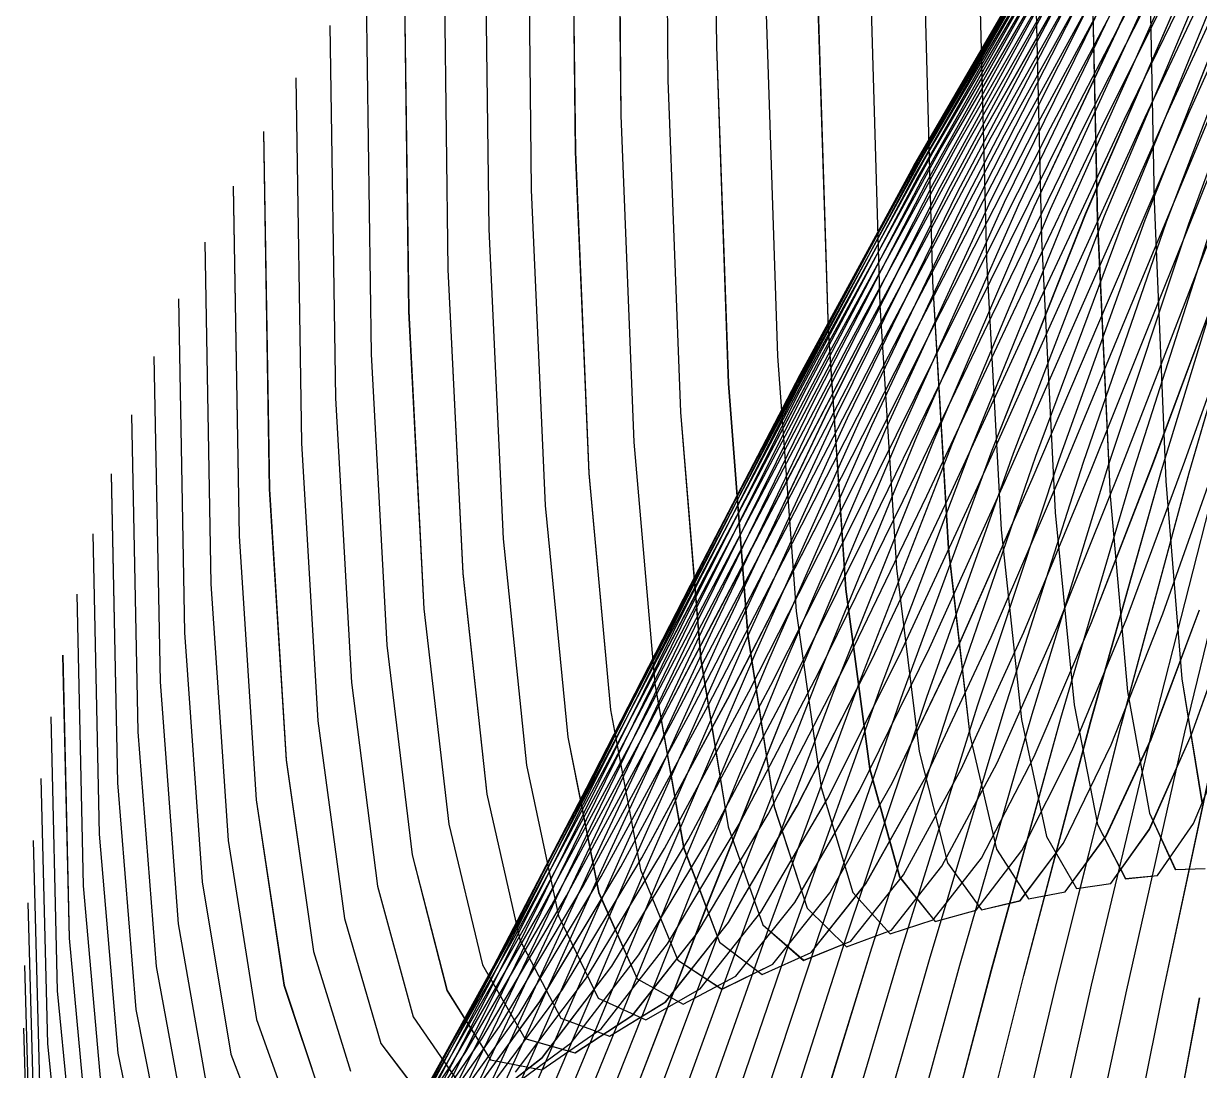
# Model space of a CAD drawing. Header units: metres. Extents: x -300 to 300, y -300 to 300.
# Drawn here: x -300 to -103.2, y -7.1 to 168.1 of the extents above; entities that cross this region are included whole.
import ezdxf

# ---------------------------------------------------------------- set-up
doc = ezdxf.new("R2010")
doc.units = ezdxf.units.M

msp = doc.modelspace()

# ---------------------------------------------------------------- linework, layer by layer
for p, q in [((-184.71, 236.4), (-184.03, 164.24)), ((-184.7, 236.4), (-184.02, 164.25)), ((-192.85, 229.81), (-192.13, 158.59)), ((-192.84, 229.81), (-192.13, 158.6)), ((-200.75, 222.94), (-200.01, 152.7)), ((-200.74, 222.94), (-200, 152.71)), ((-208.41, 215.79), (-207.64, 146.58)), ((-208.4, 215.8), (-207.63, 146.58)), ((-215.81, 208.39), (-215.01, 140.23)), ((-215.8, 208.4), (-215.01, 140.24)), ((-222.95, 200.73), (-222.13, 133.66)), ((-222.94, 200.74), (-222.12, 133.67)), ((-111.98, 200.04), (-110.76, 138.27)), ((-111.97, 200.05), (-110.75, 138.27)), ((-121.58, 196.53), (-120.26, 135.29)), ((-121.57, 196.54), (-120.25, 135.29)), ((-229.82, 192.83), (-228.97, 126.89)), ((-229.81, 192.84), (-228.97, 126.89)), ((-131.04, 192.74), (-129.62, 132.06)), ((-131.03, 192.74), (-129.61, 132.07)), ((-140.33, 188.66), (-138.81, 128.6)), ((-140.32, 188.67), (-138.8, 128.6)), ((-236.41, 184.69), (-235.54, 119.91)), ((-236.4, 184.7), (-235.53, 119.92)), ((-149.46, 184.31), (-147.84, 124.9)), ((-149.45, 184.31), (-147.83, 124.9)), ((-122.22, 151.37), (-105.94, 183.26)), ((-122.22, 151.37), (-105.94, 183.26)), ((-119.05, 151.73), (-103.19, 183.49)), ((-119.04, 151.73), (-103.19, 183.49)), ((-115.73, 152.08), (-100.31, 183.71)), ((-115.73, 152.08), (-100.32, 183.71)), ((-112.27, 152.42), (-97.32, 183.92)), ((-112.27, 152.42), (-97.32, 183.92)), ((-108.67, 152.75), (-94.2, 184.13)), ((-108.67, 152.75), (-94.2, 184.13)), ((-104.95, 153.06), (-90.97, 184.33)), ((-104.94, 153.07), (-90.97, 184.33)), ((-141.96, 148.21), (-123.05, 181.27)), ((-141.96, 148.21), (-123.05, 181.27)), ((-140.07, 148.63), (-121.41, 181.53)), ((-140.07, 148.63), (-121.42, 181.53)), ((-138.01, 149.04), (-119.63, 181.79)), ((-138.01, 149.04), (-119.63, 181.79)), ((-135.78, 149.45), (-117.7, 182.05)), ((-135.78, 149.45), (-117.7, 182.05)), ((-133.39, 149.85), (-115.62, 182.3)), ((-133.39, 149.85), (-115.62, 182.3)), ((-130.83, 150.24), (-113.41, 182.55)), ((-130.83, 150.24), (-113.41, 182.55)), ((-128.12, 150.63), (-111.05, 182.79)), ((-128.11, 150.63), (-111.05, 182.79)), ((-125.25, 151), (-108.57, 183.03)), ((-125.24, 151.01), (-108.56, 183.03)), ((-158.4, 179.69), (-156.68, 120.96)), ((-158.39, 179.69), (-156.67, 120.97)), ((-150.24, 145.16), (-130.23, 179.35)), ((-150.24, 145.16), (-130.23, 179.35)), ((-149.6, 145.6), (-129.68, 179.63)), ((-149.6, 145.6), (-129.68, 179.63)), ((-148.77, 146.05), (-128.96, 179.91)), ((-148.77, 146.05), (-128.96, 179.91)), ((-147.77, 146.49), (-128.09, 180.18)), ((-147.77, 146.49), (-128.09, 180.18)), ((-146.58, 146.92), (-127.06, 180.46)), ((-146.58, 146.92), (-127.06, 180.46)), ((-145.22, 147.36), (-125.88, 180.73)), ((-145.22, 147.36), (-125.88, 180.73)), ((-143.68, 147.79), (-124.54, 181)), ((-143.68, 147.79), (-124.54, 181)), ((-151.07, 143.81), (-130.95, 178.5)), ((-151.07, 143.81), (-130.95, 178.5)), ((-150.98, 144.26), (-130.87, 178.78)), ((-150.98, 144.26), (-130.87, 178.78)), ((-150.98, 143.36), (-130.87, 178.22)), ((-150.98, 143.36), (-130.87, 178.22)), ((-150.7, 144.71), (-130.63, 179.07)), ((-150.7, 144.71), (-130.63, 179.06)), ((-150.7, 142.92), (-130.63, 177.94)), ((-150.7, 142.91), (-130.63, 177.93)), ((-150.24, 142.47), (-130.23, 177.65)), ((-150.24, 142.47), (-130.23, 177.65)), ((-149.6, 142.02), (-129.68, 177.37)), ((-149.6, 142.02), (-129.67, 177.37)), ((-242.71, 176.33), (-241.81, 112.75)), ((-242.71, 176.33), (-241.82, 112.74)), ((-148.77, 141.58), (-128.96, 177.09)), ((-148.77, 141.58), (-128.96, 177.09)), ((-147.77, 141.14), (-128.09, 176.82)), ((-147.77, 141.14), (-128.09, 176.82)), ((-146.58, 140.7), (-127.06, 176.54)), ((-146.58, 140.7), (-127.06, 176.54)), ((-145.22, 140.27), (-125.88, 176.27)), ((-145.22, 140.27), (-125.88, 176.27)), ((-143.68, 139.84), (-124.54, 176)), ((-143.67, 139.84), (-124.54, 176)), ((-141.96, 139.41), (-123.05, 175.73)), ((-141.96, 139.41), (-123.05, 175.73)), ((-140.07, 138.99), (-121.41, 175.47)), ((-140.07, 138.99), (-121.41, 175.47)), ((-138.01, 138.58), (-119.63, 175.21)), ((-138.01, 138.58), (-119.63, 175.21)), ((-167.15, 174.8), (-165.34, 116.81)), ((-167.14, 174.8), (-165.33, 116.81)), ((-135.78, 138.17), (-117.7, 174.95)), ((-135.78, 138.17), (-117.7, 174.95)), ((-133.39, 137.77), (-115.62, 174.7)), ((-133.38, 137.77), (-115.62, 174.7)), ((-130.83, 137.38), (-113.41, 174.45)), ((-130.83, 137.38), (-113.4, 174.45)), ((-128.11, 137), (-111.05, 174.21)), ((-128.11, 137), (-111.05, 174.21)), ((-125.24, 136.62), (-108.56, 173.97)), ((-125.24, 136.62), (-108.56, 173.97)), ((-122.22, 136.25), (-105.94, 173.74)), ((-122.21, 136.25), (-105.94, 173.74)), ((-119.04, 135.89), (-103.19, 173.51)), ((-119.04, 135.89), (-103.19, 173.51)), ((-115.73, 135.54), (-100.31, 173.29)), ((-115.72, 135.54), (-100.31, 173.29)), ((-112.27, 135.21), (-97.32, 173.08)), ((-112.26, 135.21), (-97.31, 173.08)), ((-108.67, 134.88), (-94.2, 172.87)), ((-108.67, 134.88), (-94.19, 172.87)), ((-104.94, 134.56), (-90.97, 172.67)), ((-104.94, 134.56), (-90.96, 172.67)), ((-175.7, 169.65), (-173.79, 112.43)), ((-175.69, 169.65), (-173.78, 112.43)), ((-248.72, 167.75), (-247.8, 105.39)), ((-248.71, 167.76), (-247.79, 105.39)), ((-184.03, 164.24), (-182.03, 107.83)), ((-184.02, 164.25), (-182.02, 107.84)), ((-254.42, 158.97), (-253.48, 97.86)), ((-254.42, 158.97), (-253.48, 97.86)), ((-192.13, 158.6), (-190.04, 103.03)), ((-192.13, 158.59), (-190.05, 103.03)), ((-109.54, 122.71), (-97.11, 153.67)), ((-109.53, 122.71), (-97.11, 153.67)), ((-104.91, 123.13), (-93.01, 153.95)), ((-104.91, 123.13), (-93.01, 153.95)), ((-200.01, 152.7), (-197.84, 98.02)), ((-200, 152.71), (-197.83, 98.02)), ((-134.28, 119.82), (-119.04, 151.73)), ((-134.28, 119.82), (-119.05, 151.73)), ((-130.54, 120.34), (-115.73, 152.08)), ((-130.53, 120.34), (-115.73, 152.08)), ((-126.64, 120.85), (-112.27, 152.42)), ((-126.63, 120.85), (-112.27, 152.42)), ((-122.58, 121.34), (-108.67, 152.75)), ((-122.58, 121.34), (-108.67, 152.75)), ((-118.37, 121.81), (-104.94, 153.07)), ((-118.37, 121.81), (-104.95, 153.06)), ((-114.03, 122.27), (-101.09, 153.37)), ((-114.02, 122.27), (-101.09, 153.37)), ((-259.81, 150), (-258.85, 90.17)), ((-259.81, 149.99), (-258.86, 90.16)), ((-150.46, 117.01), (-133.39, 149.85)), ((-150.45, 117.01), (-133.39, 149.85)), ((-147.57, 117.6), (-130.83, 150.24)), ((-147.57, 117.6), (-130.83, 150.24)), ((-144.51, 118.17), (-128.11, 150.63)), ((-144.51, 118.17), (-128.12, 150.63)), ((-141.27, 118.74), (-125.24, 151.01)), ((-141.27, 118.74), (-125.25, 151)), ((-137.86, 119.29), (-122.22, 151.37)), ((-137.86, 119.28), (-122.22, 151.37)), ((-162.06, 113.93), (-143.68, 147.79)), ((-162.06, 113.93), (-143.68, 147.79)), ((-160.13, 114.57), (-141.96, 148.21)), ((-160.12, 114.57), (-141.96, 148.21)), ((-157.99, 115.19), (-140.07, 148.63)), ((-157.99, 115.19), (-140.07, 148.63)), ((-155.67, 115.81), (-138.01, 149.04)), ((-155.67, 115.81), (-138.01, 149.04)), ((-153.16, 116.42), (-135.78, 149.45)), ((-153.15, 116.42), (-135.78, 149.45)), ((-207.64, 146.58), (-205.38, 92.81)), ((-207.63, 146.58), (-205.38, 92.82)), ((-167.81, 111.33), (-148.77, 146.05)), ((-167.81, 111.33), (-148.77, 146.05)), ((-166.68, 111.99), (-147.77, 146.49)), ((-166.68, 111.99), (-147.77, 146.49)), ((-165.34, 112.64), (-146.58, 146.92)), ((-165.34, 112.64), (-146.58, 146.92)), ((-163.8, 113.29), (-145.22, 147.36)), ((-163.8, 113.29), (-145.22, 147.36)), ((-170.4, 108), (-151.07, 143.81)), ((-170.4, 108), (-151.07, 143.81)), ((-170.3, 108.67), (-150.98, 144.26)), ((-170.3, 108.67), (-150.98, 144.26)), ((-169.99, 109.34), (-150.7, 144.71)), ((-169.99, 109.34), (-150.7, 144.71)), ((-169.47, 110.01), (-150.24, 145.16)), ((-169.47, 110.01), (-150.24, 145.16)), ((-168.74, 110.67), (-149.6, 145.6)), ((-168.74, 110.67), (-149.6, 145.6)), ((-170.3, 107.33), (-150.98, 143.36)), ((-170.3, 107.33), (-150.98, 143.36)), ((-169.99, 106.66), (-150.7, 142.92)), ((-169.98, 106.66), (-150.7, 142.91)), ((-169.47, 105.99), (-150.24, 142.47)), ((-169.47, 105.99), (-150.24, 142.47)), ((-168.74, 105.33), (-149.6, 142.02)), ((-168.74, 105.33), (-149.6, 142.02)), ((-264.89, 140.83), (-263.91, 82.31)), ((-264.88, 140.84), (-263.91, 82.32)), ((-215.01, 140.24), (-212.67, 87.42)), ((-215.01, 140.23), (-212.68, 87.42)), ((-167.81, 104.67), (-148.77, 141.58)), ((-167.81, 104.67), (-148.77, 141.58)), ((-166.68, 104.01), (-147.77, 141.14)), ((-166.68, 104.01), (-147.77, 141.14)), ((-165.34, 103.36), (-146.58, 140.7)), ((-165.34, 103.35), (-146.58, 140.7)), ((-163.8, 102.71), (-145.22, 140.27)), ((-163.8, 102.71), (-145.22, 140.27)), ((-162.06, 102.07), (-143.68, 139.84)), ((-162.06, 102.07), (-143.67, 139.84)), ((-160.12, 101.43), (-141.96, 139.41)), ((-160.12, 101.43), (-141.96, 139.41)), ((-157.99, 100.81), (-140.07, 138.99)), ((-157.99, 100.81), (-140.07, 138.99)), ((-155.67, 100.19), (-138.01, 138.58)), ((-155.67, 100.19), (-138.01, 138.58)), ((-153.15, 99.58), (-135.78, 138.17)), ((-153.15, 99.58), (-135.78, 138.17)), ((-110.76, 138.27), (-108.79, 91.51)), ((-110.75, 138.27), (-108.78, 91.51)), ((-150.45, 98.99), (-133.39, 137.77)), ((-150.45, 98.99), (-133.38, 137.77)), ((-147.57, 98.4), (-130.83, 137.38)), ((-147.57, 98.4), (-130.83, 137.38)), ((-144.51, 97.83), (-128.11, 137)), ((-144.5, 97.83), (-128.11, 137)), ((-141.27, 97.26), (-125.24, 136.62)), ((-141.26, 97.26), (-125.24, 136.62)), ((-137.86, 96.71), (-122.22, 136.25)), ((-137.85, 96.71), (-122.21, 136.25)), ((-134.28, 96.18), (-119.04, 135.89)), ((-134.27, 96.18), (-119.04, 135.89)), ((-130.53, 95.66), (-115.73, 135.54)), ((-130.53, 95.66), (-115.72, 135.54)), ((-126.63, 95.15), (-112.27, 135.21)), ((-126.63, 95.15), (-112.26, 135.21)), ((-122.58, 94.66), (-108.67, 134.88)), ((-122.57, 94.66), (-108.67, 134.88)), ((-120.26, 135.29), (-118.12, 88.99)), ((-120.25, 135.29), (-118.11, 89)), ((-118.37, 94.19), (-104.94, 134.56)), ((-118.37, 94.19), (-104.94, 134.56)), ((-114.02, 93.73), (-101.09, 134.25)), ((-114.02, 93.73), (-101.08, 134.25)), ((-109.53, 93.29), (-97.11, 133.96)), ((-109.53, 93.29), (-97.1, 133.96)), ((-222.13, 133.66), (-219.72, 81.83)), ((-222.12, 133.67), (-219.71, 81.84)), ((-129.62, 132.06), (-127.31, 86.28)), ((-129.61, 132.07), (-127.3, 86.28)), ((-104.91, 92.87), (-93.01, 133.68)), ((-104.9, 92.87), (-93, 133.68)), ((-269.64, 131.51), (-268.64, 74.32)), ((-269.64, 131.5), (-268.65, 74.31)), ((-138.81, 128.6), (-136.34, 83.36)), ((-138.8, 128.6), (-136.33, 83.36)), ((-228.97, 126.89), (-226.48, 76.08)), ((-228.97, 126.89), (-226.49, 76.07)), ((-147.84, 124.9), (-145.2, 80.24)), ((-147.83, 124.9), (-145.19, 80.24)), ((-126.36, 92.5), (-114.03, 122.27)), ((-126.35, 92.5), (-114.02, 122.27)), ((-121.38, 93.13), (-109.53, 122.71)), ((-121.38, 93.13), (-109.54, 122.71)), ((-116.26, 93.73), (-104.91, 123.13)), ((-116.26, 93.73), (-104.91, 123.13)), ((-111, 94.3), (-100.16, 123.53)), ((-110.99, 94.3), (-100.16, 123.53)), ((-105.6, 94.85), (-95.29, 123.92)), ((-105.59, 94.85), (-95.29, 123.92)), ((-274.07, 122.01), (-273.06, 66.17)), ((-274.06, 122.02), (-273.05, 66.18)), ((-156.68, 120.96), (-153.89, 76.93)), ((-156.67, 120.97), (-153.88, 76.93)), ((-144.66, 89.76), (-130.54, 120.34)), ((-144.65, 89.76), (-130.53, 120.34)), ((-140.33, 90.48), (-126.63, 120.85)), ((-140.33, 90.48), (-126.64, 120.85)), ((-135.84, 91.18), (-122.58, 121.34)), ((-135.83, 91.18), (-122.58, 121.34)), ((-131.18, 91.85), (-118.37, 121.81)), ((-131.17, 91.85), (-118.37, 121.81)), ((-235.54, 119.91), (-232.98, 70.14)), ((-235.53, 119.92), (-232.98, 70.14)), ((-160.14, 86.67), (-144.51, 118.17)), ((-160.14, 86.67), (-144.51, 118.17)), ((-156.55, 87.47), (-141.27, 118.74)), ((-156.55, 87.47), (-141.27, 118.74)), ((-152.77, 88.26), (-137.86, 119.29)), ((-152.77, 88.26), (-137.86, 119.28)), ((-148.81, 89.02), (-134.28, 119.82)), ((-148.8, 89.02), (-134.28, 119.82)), ((-169.72, 84.17), (-153.15, 116.42)), ((-169.72, 84.17), (-153.16, 116.42)), ((-166.73, 85.02), (-150.45, 117.01)), ((-166.73, 85.02), (-150.46, 117.01)), ((-165.34, 116.81), (-162.39, 73.42)), ((-165.33, 116.81), (-162.38, 73.43)), ((-163.54, 85.86), (-147.57, 117.6)), ((-163.53, 85.86), (-147.57, 117.6)), ((-177.45, 81.54), (-160.13, 114.57)), ((-177.44, 81.54), (-160.12, 114.57)), ((-175.08, 82.43), (-157.99, 115.19)), ((-175.08, 82.43), (-157.99, 115.19)), ((-172.51, 83.31), (-155.67, 115.81)), ((-172.51, 83.31), (-155.67, 115.81)), ((-278.16, 112.38), (-277.13, 57.92)), ((-278.16, 112.37), (-277.13, 57.91)), ((-241.82, 112.74), (-239.19, 64.04)), ((-241.81, 112.75), (-239.19, 64.05)), ((-183.22, 78.8), (-165.34, 112.64)), ((-183.22, 78.8), (-165.34, 112.64)), ((-181.52, 79.72), (-163.8, 113.29)), ((-181.52, 79.72), (-163.8, 113.29)), ((-179.59, 80.64), (-162.06, 113.93)), ((-179.59, 80.63), (-162.06, 113.93)), ((-173.79, 112.43), (-170.69, 69.73)), ((-173.78, 112.43), (-170.68, 69.74)), ((-186.99, 75.99), (-168.74, 110.67)), ((-186.99, 75.99), (-168.74, 110.67)), ((-185.96, 76.93), (-167.81, 111.33)), ((-185.96, 76.93), (-167.81, 111.33)), ((-184.71, 77.87), (-166.68, 111.99)), ((-184.7, 77.87), (-166.68, 111.99)), ((-188.72, 73.14), (-170.3, 108.67)), ((-188.72, 73.14), (-170.3, 108.67)), ((-188.37, 74.09), (-169.99, 109.34)), ((-188.37, 74.09), (-169.99, 109.34)), ((-187.8, 75.05), (-169.47, 110.01)), ((-187.8, 75.04), (-169.47, 110.01)), ((-188.83, 72.19), (-170.4, 108)), ((-188.83, 72.19), (-170.4, 108)), ((-188.72, 71.23), (-170.3, 107.33)), ((-188.72, 71.23), (-170.3, 107.33)), ((-188.37, 70.28), (-169.99, 106.66)), ((-188.37, 70.28), (-169.98, 106.66)), ((-182.03, 107.83), (-178.79, 65.86)), ((-182.02, 107.84), (-178.78, 65.87)), ((-247.8, 105.39), (-245.11, 57.79)), ((-247.79, 105.39), (-245.11, 57.79)), ((-187.8, 69.33), (-169.47, 105.99)), ((-187.8, 69.33), (-169.47, 105.99)), ((-186.99, 68.38), (-168.74, 105.33)), ((-186.99, 68.38), (-168.74, 105.33)), ((-185.96, 67.44), (-167.81, 104.67)), ((-185.96, 67.44), (-167.81, 104.67)), ((-281.91, 102.61), (-280.87, 49.53)), ((-281.91, 102.6), (-280.87, 49.53)), ((-190.05, 103.03), (-186.66, 61.82)), ((-190.04, 103.03), (-186.65, 61.82)), ((-184.7, 66.5), (-166.68, 104.01)), ((-184.7, 66.5), (-166.68, 104.01)), ((-183.22, 65.57), (-165.34, 103.36)), ((-183.22, 65.57), (-165.34, 103.35)), ((-181.52, 64.65), (-163.8, 102.71)), ((-181.51, 64.65), (-163.8, 102.71)), ((-179.59, 63.74), (-162.06, 102.07)), ((-179.59, 63.74), (-162.06, 102.07)), ((-177.44, 62.84), (-160.12, 101.43)), ((-177.44, 62.84), (-160.12, 101.43)), ((-175.08, 61.95), (-157.99, 100.81)), ((-175.08, 61.95), (-157.99, 100.81)), ((-172.51, 61.07), (-155.67, 100.19)), ((-172.5, 61.07), (-155.67, 100.19)), ((-169.72, 60.2), (-153.15, 99.58)), ((-169.72, 60.2), (-153.15, 99.58)), ((-166.73, 59.35), (-150.45, 98.99)), ((-166.73, 59.35), (-150.45, 98.99)), ((-253.48, 97.86), (-250.73, 51.39)), ((-253.48, 97.86), (-250.73, 51.39)), ((-197.84, 98.02), (-194.31, 57.6)), ((-197.83, 98.02), (-194.3, 57.6)), ((-163.53, 58.52), (-147.57, 98.4)), ((-163.53, 58.52), (-147.57, 98.4)), ((-160.14, 57.7), (-144.51, 97.83)), ((-160.13, 57.7), (-144.5, 97.83)), ((-156.55, 56.9), (-141.27, 97.26)), ((-156.54, 56.9), (-141.26, 97.26)), ((-152.77, 56.12), (-137.86, 96.71)), ((-152.76, 56.12), (-137.85, 96.71)), ((-148.8, 55.36), (-134.28, 96.18)), ((-148.8, 55.36), (-134.27, 96.18)), ((-144.65, 54.62), (-130.53, 95.66)), ((-144.65, 54.61), (-130.53, 95.66)), ((-140.33, 53.9), (-126.63, 95.15)), ((-140.32, 53.89), (-126.63, 95.15)), ((-135.83, 53.2), (-122.58, 94.66)), ((-135.83, 53.2), (-122.57, 94.66)), ((-115.34, 68.59), (-105.6, 94.85)), ((-115.33, 68.59), (-105.59, 94.85)), ((-109.3, 69.3), (-100.07, 95.37)), ((-109.3, 69.3), (-100.07, 95.37)), ((-285.32, 92.7), (-284.27, 41.04)), ((-285.32, 92.69), (-284.27, 41.04)), ((-205.38, 92.82), (-201.72, 53.22)), ((-205.38, 92.81), (-201.72, 53.21)), ((-132.58, 66.23), (-121.38, 93.13)), ((-132.58, 66.23), (-121.38, 93.13)), ((-131.17, 52.52), (-118.37, 94.19)), ((-131.17, 52.52), (-118.37, 94.19)), ((-126.99, 67.05), (-116.26, 93.73)), ((-126.98, 67.05), (-116.26, 93.73)), ((-126.35, 51.87), (-114.02, 93.73)), ((-126.35, 51.87), (-114.02, 93.73)), ((-121.38, 51.25), (-109.53, 93.29)), ((-121.37, 51.25), (-109.53, 93.29)), ((-121.24, 67.84), (-111, 94.3)), ((-121.23, 67.84), (-110.99, 94.3)), ((-116.26, 50.65), (-104.91, 92.87)), ((-116.25, 50.64), (-104.9, 92.87)), ((-148.37, 63.55), (-135.84, 91.18)), ((-148.36, 63.55), (-135.83, 91.18)), ((-143.28, 64.47), (-131.18, 91.85)), ((-143.27, 64.48), (-131.17, 91.85)), ((-138.01, 65.37), (-126.35, 92.5)), ((-138.01, 65.37), (-126.36, 92.5)), ((-110.99, 50.07), (-100.16, 92.47)), ((-110.99, 50.07), (-100.15, 92.47)), ((-108.79, 91.51), (-106.1, 58.41)), ((-108.78, 91.51), (-106.09, 58.41)), ((-105.59, 49.52), (-95.29, 92.08)), ((-105.59, 49.52), (-95.28, 92.08)), ((-258.86, 90.16), (-256.05, 44.84)), ((-258.85, 90.17), (-256.04, 44.85)), ((-162.53, 60.59), (-148.8, 89.02)), ((-162.53, 60.59), (-148.81, 89.02)), ((-158, 61.6), (-144.65, 89.76)), ((-158, 61.6), (-144.66, 89.76)), ((-153.28, 62.59), (-140.33, 90.48)), ((-153.27, 62.59), (-140.33, 90.48)), ((-118.12, 88.99), (-115.2, 56.32)), ((-118.11, 89), (-115.19, 56.32)), ((-212.68, 87.42), (-208.89, 48.66)), ((-212.67, 87.42), (-208.88, 48.67)), ((-174.91, 57.37), (-160.14, 86.67)), ((-174.91, 57.37), (-160.14, 86.67)), ((-170.99, 58.47), (-156.55, 87.47)), ((-170.99, 58.47), (-156.55, 87.47)), ((-166.86, 59.54), (-152.77, 88.26)), ((-166.86, 59.54), (-152.77, 88.26)), ((-182.11, 55.11), (-166.73, 85.02)), ((-182.11, 55.1), (-166.73, 85.02)), ((-178.62, 56.25), (-163.53, 85.86)), ((-178.62, 56.25), (-163.54, 85.86)), ((-127.31, 86.28), (-124.16, 54.05)), ((-127.3, 86.28), (-124.15, 54.05)), ((-288.38, 82.69), (-287.32, 32.46)), ((-288.38, 82.68), (-287.32, 32.45)), ((-188.42, 52.75), (-172.51, 83.31)), ((-188.42, 52.75), (-172.51, 83.31)), ((-185.38, 53.94), (-169.72, 84.17)), ((-185.38, 53.94), (-169.72, 84.17)), ((-136.34, 83.36), (-132.97, 51.62)), ((-136.33, 83.36), (-132.96, 51.62)), ((-263.91, 82.32), (-261.04, 38.17)), ((-263.91, 82.31), (-261.05, 38.17)), ((-219.72, 81.83), (-215.8, 43.96)), ((-219.71, 81.84), (-215.8, 43.97)), ((-193.81, 50.33), (-177.44, 81.54)), ((-193.81, 50.32), (-177.45, 81.54)), ((-191.23, 51.55), (-175.08, 82.43)), ((-191.23, 51.55), (-175.08, 82.43)), ((-200.13, 46.57), (-183.22, 78.8)), ((-200.12, 46.57), (-183.22, 78.8)), ((-198.26, 47.84), (-181.52, 79.72)), ((-198.26, 47.84), (-181.52, 79.72)), ((-196.16, 49.09), (-179.59, 80.64)), ((-196.16, 49.09), (-179.59, 80.63)), ((-145.2, 80.24), (-141.61, 49.02)), ((-145.19, 80.24), (-141.6, 49.02)), ((-203.12, 44.01), (-185.96, 76.93)), ((-203.12, 44.01), (-185.96, 76.93)), ((-201.74, 45.3), (-184.7, 77.87)), ((-201.74, 45.3), (-184.71, 77.87)), ((-153.89, 76.93), (-150.08, 46.26)), ((-153.88, 76.93), (-150.07, 46.26)), ((-226.49, 76.07), (-222.45, 39.11)), ((-226.48, 76.08), (-222.45, 39.11)), ((-205.12, 41.42), (-187.8, 75.05)), ((-205.12, 41.42), (-187.8, 75.04)), ((-204.24, 42.72), (-186.99, 75.99)), ((-204.24, 42.72), (-186.99, 75.99)), ((-268.65, 74.31), (-265.73, 31.36)), ((-268.64, 74.32), (-265.73, 31.37)), ((-206.12, 38.81), (-188.72, 73.14)), ((-206.12, 38.81), (-188.72, 73.14)), ((-205.75, 40.12), (-188.37, 74.09)), ((-205.75, 40.11), (-188.37, 74.09)), ((-162.39, 73.42), (-158.37, 43.34)), ((-162.38, 73.43), (-158.36, 43.34)), ((-291.09, 72.58), (-290.02, 23.79)), ((-291.09, 72.57), (-290.02, 23.78)), ((-206.25, 37.5), (-188.83, 72.19)), ((-206.25, 37.5), (-188.83, 72.19)), ((-206.12, 36.19), (-188.72, 71.23)), ((-206.12, 36.19), (-188.72, 71.23)), ((-232.98, 70.14), (-228.82, 34.11)), ((-232.98, 70.14), (-228.83, 34.11)), ((-205.75, 34.88), (-188.37, 70.28)), ((-205.75, 34.88), (-188.37, 70.28)), ((-205.12, 33.58), (-187.8, 69.33)), ((-205.12, 33.58), (-187.8, 69.33)), ((-170.69, 69.73), (-166.47, 40.26)), ((-170.68, 69.74), (-166.46, 40.26)), ((-117.94, 47.39), (-109.3, 69.3)), ((-117.93, 47.39), (-109.3, 69.3)), ((-111.28, 48.29), (-103.13, 69.98)), ((-111.27, 48.29), (-103.13, 69.98)), ((-104.49, 49.13), (-96.84, 70.61)), ((-104.48, 49.13), (-96.83, 70.61)), ((-204.24, 32.28), (-186.99, 68.38)), ((-204.24, 32.28), (-186.99, 68.38)), ((-203.12, 30.99), (-185.96, 67.44)), ((-203.12, 30.99), (-185.96, 67.44)), ((-137.02, 44.39), (-126.99, 67.05)), ((-137.01, 44.39), (-126.98, 67.05)), ((-130.82, 45.44), (-121.24, 67.84)), ((-130.81, 45.44), (-121.23, 67.84)), ((-124.45, 46.44), (-115.33, 68.59)), ((-124.45, 46.44), (-115.34, 68.59)), ((-273.06, 66.17), (-270.09, 24.45)), ((-273.05, 66.18), (-270.09, 24.45)), ((-201.74, 29.7), (-184.7, 66.5)), ((-201.74, 29.7), (-184.7, 66.5)), ((-200.12, 28.43), (-183.22, 65.57)), ((-200.12, 28.43), (-183.22, 65.57)), ((-178.79, 65.86), (-174.36, 37.03)), ((-178.78, 65.87), (-174.36, 37.04)), ((-148.92, 42.15), (-138.01, 65.37)), ((-148.91, 42.15), (-138.01, 65.37)), ((-143.06, 43.3), (-132.58, 66.23)), ((-143.05, 43.3), (-132.58, 66.23)), ((-239.19, 64.05), (-234.92, 28.98)), ((-239.19, 64.04), (-234.93, 28.97)), ((-198.26, 27.16), (-181.52, 64.65)), ((-198.26, 27.16), (-181.51, 64.65)), ((-196.16, 25.91), (-179.59, 63.74)), ((-196.15, 25.91), (-179.59, 63.74)), ((-160.09, 39.73), (-148.36, 63.55)), ((-160.09, 39.73), (-148.37, 63.55)), ((-154.6, 40.97), (-143.28, 64.47)), ((-154.59, 40.97), (-143.27, 64.48)), ((-293.45, 62.36), (-292.36, 15.03)), ((-293.44, 62.37), (-292.36, 15.04)), ((-193.81, 24.67), (-177.44, 62.84)), ((-193.81, 24.67), (-177.44, 62.84)), ((-191.23, 23.45), (-175.08, 61.95)), ((-191.23, 23.45), (-175.08, 61.95)), ((-188.42, 22.25), (-172.51, 61.07)), ((-188.42, 22.25), (-172.5, 61.07)), ((-186.66, 61.82), (-182.05, 33.66)), ((-186.65, 61.82), (-182.04, 33.66)), ((-170.48, 37.15), (-158, 61.6)), ((-170.48, 37.14), (-158, 61.6)), ((-165.39, 38.46), (-153.28, 62.59)), ((-165.38, 38.46), (-153.27, 62.59)), ((-185.38, 21.06), (-169.72, 60.2)), ((-185.37, 21.06), (-169.72, 60.2)), ((-182.11, 19.89), (-166.73, 59.35)), ((-182.1, 19.89), (-166.73, 59.35)), ((-180.05, 34.4), (-166.86, 59.54)), ((-180.04, 34.4), (-166.86, 59.54)), ((-175.37, 35.79), (-162.53, 60.59)), ((-175.37, 35.79), (-162.53, 60.59)), ((-277.13, 57.92), (-274.12, 17.43)), ((-277.13, 57.91), (-274.13, 17.42)), ((-245.11, 57.79), (-240.74, 23.71)), ((-245.11, 57.79), (-240.74, 23.71)), ((-194.31, 57.6), (-189.51, 30.14)), ((-194.3, 57.6), (-189.5, 30.15)), ((-188.73, 31.51), (-174.91, 57.37)), ((-188.73, 31.51), (-174.91, 57.37)), ((-184.5, 32.97), (-170.99, 58.47)), ((-184.5, 32.97), (-170.99, 58.47)), ((-178.62, 18.75), (-163.53, 58.52)), ((-178.61, 18.75), (-163.53, 58.52)), ((-174.91, 17.63), (-160.14, 57.7)), ((-174.91, 17.63), (-160.13, 57.7)), ((-106.1, 58.41), (-102.74, 37.66)), ((-106.09, 58.41), (-102.73, 37.66)), ((-192.73, 30.02), (-178.62, 56.25)), ((-192.73, 30.02), (-178.62, 56.25)), ((-170.99, 16.53), (-156.55, 56.9)), ((-170.99, 16.53), (-156.54, 56.9)), ((-166.86, 15.46), (-152.77, 56.12)), ((-166.86, 15.46), (-152.76, 56.12)), ((-162.53, 14.41), (-148.8, 55.36)), ((-162.52, 14.41), (-148.8, 55.36)), ((-115.2, 56.32), (-111.55, 35.93)), ((-115.19, 56.32), (-111.54, 35.93)), ((-201.72, 53.22), (-196.73, 26.49)), ((-201.72, 53.21), (-196.74, 26.49)), ((-200.02, 26.94), (-185.38, 53.94)), ((-200.02, 26.94), (-185.38, 53.94)), ((-196.5, 28.49), (-182.11, 55.1)), ((-196.49, 28.49), (-182.11, 55.11)), ((-158, 13.4), (-144.65, 54.62)), ((-157.99, 13.39), (-144.65, 54.61)), ((-153.27, 12.41), (-140.33, 53.9)), ((-153.27, 12.41), (-140.32, 53.89)), ((-148.36, 11.45), (-135.83, 53.2)), ((-148.36, 11.45), (-135.83, 53.2)), ((-124.16, 54.05), (-120.22, 34.06)), ((-124.15, 54.05), (-120.21, 34.07)), ((-295.44, 52.09), (-294.35, 6.23)), ((-295.44, 52.08), (-294.35, 6.22)), ((-250.73, 51.39), (-246.26, 18.32)), ((-250.73, 51.39), (-246.26, 18.31)), ((-206.34, 23.76), (-191.23, 51.55)), ((-206.34, 23.76), (-191.23, 51.55)), ((-203.31, 25.36), (-188.42, 52.75)), ((-203.3, 25.36), (-188.42, 52.75)), ((-143.27, 10.52), (-131.17, 52.52)), ((-143.27, 10.52), (-131.17, 52.52)), ((-138.01, 9.63), (-126.35, 51.87)), ((-138, 9.63), (-126.35, 51.87)), ((-132.97, 51.62), (-128.75, 32.06)), ((-132.96, 51.62), (-128.74, 32.06)), ((-132.58, 8.77), (-121.38, 51.25)), ((-132.57, 8.77), (-121.37, 51.25)), ((-280.87, 49.53), (-277.82, 10.3)), ((-280.87, 49.53), (-277.82, 10.29)), ((-209.13, 22.13), (-193.81, 50.32)), ((-209.12, 22.13), (-193.81, 50.33)), ((-126.98, 7.95), (-116.26, 50.65)), ((-126.98, 7.95), (-116.25, 50.64)), ((-121.23, 7.16), (-110.99, 50.07)), ((-121.23, 7.16), (-110.99, 50.07)), ((-115.33, 6.41), (-105.59, 49.52)), ((-115.33, 6.41), (-105.59, 49.52)), ((-104.17, 34.24), (-97.57, 49.92)), ((-104.16, 34.24), (-97.56, 49.92)), ((-213.93, 18.82), (-198.26, 47.84)), ((-213.92, 18.82), (-198.26, 47.84)), ((-211.65, 20.49), (-196.16, 49.09)), ((-211.65, 20.48), (-196.16, 49.09)), ((-208.89, 48.66), (-203.73, 22.69)), ((-208.88, 48.67), (-203.72, 22.7)), ((-141.61, 49.02), (-137.12, 29.92)), ((-141.6, 49.02), (-137.11, 29.92)), ((-125.92, 30.95), (-117.94, 47.39)), ((-125.91, 30.95), (-117.93, 47.39)), ((-118.81, 32.12), (-111.28, 48.29)), ((-118.8, 32.12), (-111.27, 48.29)), ((-111.56, 33.21), (-104.49, 49.13)), ((-111.55, 33.21), (-104.48, 49.13)), ((-109.3, 5.7), (-100.07, 49)), ((-109.29, 5.7), (-100.06, 49)), ((-217.68, 15.44), (-201.74, 45.3)), ((-217.68, 15.44), (-201.74, 45.3)), ((-215.94, 17.14), (-200.13, 46.57)), ((-215.93, 17.14), (-200.12, 46.57)), ((-150.08, 46.26), (-145.32, 27.64)), ((-150.07, 46.26), (-145.32, 27.64)), ((-139.67, 28.42), (-130.82, 45.44)), ((-139.66, 28.42), (-130.81, 45.44)), ((-132.87, 29.72), (-124.45, 46.44)), ((-132.87, 29.72), (-124.45, 46.44)), ((-256.05, 44.84), (-251.48, 12.8)), ((-256.04, 44.85), (-251.48, 12.81)), ((-219.16, 13.73), (-203.12, 44.01)), ((-219.16, 13.73), (-203.12, 44.01)), ((-215.8, 43.97), (-210.46, 18.78)), ((-215.8, 43.96), (-210.47, 18.77)), ((-158.37, 43.34), (-153.35, 25.23)), ((-158.36, 43.34), (-153.34, 25.24)), ((-146.29, 27.06), (-137.02, 44.39)), ((-146.28, 27.06), (-137.01, 44.39)), ((-297.08, 41.75), (-295.99, -2.64)), ((-297.08, 41.74), (-295.99, -2.65)), ((-221.33, 10.28), (-205.12, 41.42)), ((-221.32, 10.28), (-205.12, 41.42)), ((-220.38, 12.01), (-204.24, 42.72)), ((-220.38, 12.01), (-204.24, 42.72)), ((-158.99, 24.16), (-148.91, 42.15)), ((-158.99, 24.15), (-148.92, 42.15)), ((-152.73, 25.64), (-143.05, 43.3)), ((-152.73, 25.64), (-143.06, 43.3)), ((-284.27, 41.04), (-281.18, 3.08)), ((-284.27, 41.04), (-281.18, 3.07)), ((-222, 8.54), (-205.75, 40.12)), ((-222, 8.54), (-205.75, 40.11)), ((-170.92, 21.01), (-160.09, 39.73)), ((-170.92, 21.01), (-160.09, 39.73)), ((-166.47, 40.26), (-161.19, 22.7)), ((-166.46, 40.26), (-161.18, 22.7)), ((-165.06, 22.61), (-154.6, 40.97)), ((-165.05, 22.61), (-154.59, 40.97)), ((-261.05, 38.17), (-256.4, 7.18)), ((-261.04, 38.17), (-256.39, 7.18)), ((-222.54, 5.06), (-206.25, 37.5)), ((-222.54, 5.06), (-206.25, 37.5)), ((-222.45, 39.11), (-216.94, 14.73)), ((-222.45, 39.11), (-216.95, 14.73)), ((-222.41, 6.8), (-206.12, 38.81)), ((-222.41, 6.8), (-206.12, 38.81)), ((-176.58, 19.36), (-165.39, 38.46)), ((-176.57, 19.36), (-165.38, 38.46)), ((-222.41, 3.32), (-206.12, 36.19)), ((-222.41, 3.32), (-206.12, 36.19)), ((-187.24, 15.89), (-175.37, 35.79)), ((-187.23, 15.89), (-175.37, 35.79)), ((-182.02, 17.65), (-170.48, 37.14)), ((-182.01, 17.65), (-170.48, 37.15)), ((-174.36, 37.04), (-168.83, 20.04)), ((-174.36, 37.03), (-168.83, 20.04)), ((-111.55, 35.93), (-107.21, 26.5)), ((-111.54, 35.93), (-107.2, 26.5)), ((-228.83, 34.11), (-223.17, 10.56)), ((-228.82, 34.11), (-223.17, 10.57)), ((-222, 1.58), (-205.75, 34.88)), ((-222, 1.58), (-205.75, 34.88)), ((-221.32, -0.15), (-205.12, 33.58)), ((-221.32, -0.16), (-205.12, 33.58)), ((-192.23, 14.09), (-180.05, 34.4)), ((-192.22, 14.09), (-180.04, 34.4)), ((-182.05, 33.66), (-176.27, 17.26)), ((-182.04, 33.66), (-176.27, 17.26)), ((-120.22, 34.06), (-115.54, 24.98)), ((-120.21, 34.07), (-115.53, 24.99)), ((-110.18, 25.49), (-104.17, 34.24)), ((-110.17, 25.49), (-104.16, 34.24)), ((-287.32, 32.46), (-284.2, -4.22)), ((-287.32, 32.45), (-284.2, -4.23)), ((-220.38, -1.88), (-204.24, 32.28)), ((-220.38, -1.89), (-204.24, 32.28)), ((-201.5, 10.34), (-188.73, 31.51)), ((-201.5, 10.34), (-188.73, 31.51)), ((-196.98, 12.24), (-184.5, 32.97)), ((-196.98, 12.23), (-184.5, 32.97)), ((-128.75, 32.06), (-123.74, 23.35)), ((-128.74, 32.06), (-123.73, 23.35)), ((-125.66, 22.79), (-118.81, 32.12)), ((-125.65, 22.79), (-118.8, 32.12)), ((-117.99, 24.18), (-111.56, 33.21)), ((-117.98, 24.18), (-111.55, 33.21)), ((-298.36, 31.36), (-297.26, -11.55)), ((-298.36, 31.35), (-297.26, -11.56)), ((-265.73, 31.37), (-260.99, 1.45)), ((-265.73, 31.36), (-261, 1.45)), ((-219.16, -3.6), (-203.12, 30.99)), ((-219.16, -3.61), (-203.12, 30.99)), ((-217.68, -5.31), (-201.74, 29.7)), ((-217.68, -5.32), (-201.74, 29.7)), ((-205.77, 8.4), (-192.73, 30.02)), ((-205.77, 8.4), (-192.73, 30.02)), ((-189.51, 30.14), (-183.5, 14.36)), ((-189.5, 30.15), (-183.49, 14.37)), ((-140.54, 19.74), (-132.87, 29.72)), ((-140.53, 19.74), (-132.87, 29.72)), ((-137.12, 29.92), (-131.78, 21.61)), ((-137.11, 29.92), (-131.78, 21.61)), ((-133.18, 21.3), (-125.92, 30.95)), ((-133.17, 21.31), (-125.91, 30.95)), ((-234.93, 28.97), (-229.12, 6.28)), ((-234.92, 28.98), (-229.11, 6.28)), ((-215.93, -7.01), (-200.12, 28.43)), ((-215.93, -7.01), (-200.12, 28.43)), ((-209.79, 6.42), (-196.49, 28.49)), ((-209.79, 6.42), (-196.5, 28.49)), ((-147.72, 18.09), (-139.66, 28.42)), ((-147.72, 18.09), (-139.67, 28.42)), ((-145.32, 27.64), (-139.66, 19.76)), ((-145.32, 27.64), (-139.67, 19.76)), ((-213.92, -8.7), (-198.26, 27.16)), ((-213.92, -8.7), (-198.26, 27.16)), ((-213.56, 4.4), (-200.02, 26.94)), ((-213.55, 4.41), (-200.02, 26.94)), ((-211.65, -10.36), (-196.16, 25.91)), ((-211.65, -10.36), (-196.15, 25.91)), ((-196.74, 26.49), (-190.5, 11.35)), ((-196.73, 26.49), (-190.49, 11.35)), ((-161.54, 14.55), (-152.73, 25.64)), ((-161.54, 14.55), (-152.73, 25.64)), ((-154.73, 16.36), (-146.29, 27.06)), ((-154.72, 16.36), (-146.28, 27.06)), ((-107.21, 26.5), (-102.23, 26.7)), ((-107.2, 26.5), (-102.22, 26.7)), ((-290.02, 23.79), (-286.87, -11.59)), ((-290.02, 23.78), (-286.87, -11.6)), ((-270.09, 24.45), (-265.28, -4.38)), ((-270.09, 24.45), (-265.28, -4.38)), ((-240.74, 23.71), (-234.78, 1.89)), ((-240.74, 23.71), (-234.79, 1.89)), ((-220.3, 0.27), (-206.34, 23.76)), ((-220.3, 0.27), (-206.34, 23.76)), ((-217.06, 2.36), (-203.3, 25.36)), ((-217.06, 2.35), (-203.31, 25.36)), ((-209.12, -12.01), (-193.81, 24.67)), ((-209.12, -12.01), (-193.81, 24.67)), ((-168.16, 12.66), (-158.99, 24.16)), ((-168.16, 12.66), (-158.99, 24.15)), ((-153.35, 25.23), (-147.38, 17.81)), ((-153.34, 25.24), (-147.38, 17.81)), ((-123.74, 23.35), (-117.99, 24.18)), ((-123.73, 23.35), (-117.98, 24.18)), ((-115.54, 24.98), (-110.18, 25.49)), ((-115.53, 24.99), (-110.17, 25.49)), ((-223.27, -1.84), (-209.12, 22.13)), ((-223.27, -1.84), (-209.13, 22.13)), ((-206.34, -13.64), (-191.23, 23.45)), ((-206.34, -13.64), (-191.23, 23.45)), ((-203.73, 22.69), (-197.26, 8.23)), ((-203.72, 22.7), (-197.26, 8.23)), ((-203.3, -15.24), (-188.42, 22.25)), ((-203.3, -15.24), (-188.42, 22.25)), ((-174.58, 10.7), (-165.06, 22.61)), ((-174.57, 10.7), (-165.05, 22.61)), ((-161.19, 22.7), (-154.92, 15.75)), ((-161.18, 22.7), (-154.91, 15.75)), ((-131.78, 21.61), (-125.65, 22.79)), ((-131.78, 21.61), (-125.66, 22.79)), ((-299.27, 20.93), (-298.17, -20.5)), ((-299.27, 20.92), (-298.17, -20.5)), ((-225.97, -3.98), (-211.65, 20.49)), ((-225.97, -3.98), (-211.65, 20.48)), ((-200.02, -16.82), (-185.38, 21.06)), ((-200.02, -16.82), (-185.37, 21.06)), ((-196.49, -18.37), (-182.11, 19.89)), ((-196.49, -18.37), (-182.1, 19.89)), ((-180.78, 8.67), (-170.92, 21.01)), ((-180.78, 8.67), (-170.92, 21.01)), ((-168.83, 20.04), (-162.26, 13.59)), ((-168.83, 20.04), (-162.27, 13.58)), ((-147.38, 17.81), (-140.53, 19.74)), ((-147.38, 17.81), (-140.54, 19.74)), ((-139.67, 19.76), (-133.18, 21.3)), ((-139.66, 19.76), (-133.17, 21.31)), ((-246.26, 18.32), (-240.17, -2.6)), ((-246.26, 18.31), (-240.17, -2.61)), ((-228.4, -6.14), (-213.92, 18.82)), ((-228.4, -6.14), (-213.93, 18.82)), ((-210.47, 18.77), (-203.79, 5)), ((-210.46, 18.78), (-203.79, 5)), ((-192.73, -19.89), (-178.62, 18.75)), ((-192.72, -19.9), (-178.61, 18.75)), ((-186.76, 6.57), (-176.57, 19.36)), ((-186.76, 6.56), (-176.58, 19.36)), ((-154.92, 15.75), (-147.72, 18.09)), ((-154.91, 15.75), (-147.72, 18.09)), ((-274.13, 17.42), (-269.24, -10.3)), ((-274.12, 17.43), (-269.24, -10.3)), ((-230.54, -8.32), (-215.93, 17.14)), ((-230.54, -8.33), (-215.94, 17.14)), ((-198.04, 2.16), (-187.24, 15.89)), ((-198.03, 2.16), (-187.23, 15.89)), ((-192.52, 4.39), (-182.02, 17.65)), ((-192.51, 4.39), (-182.01, 17.65)), ((-188.73, -21.39), (-174.91, 17.63)), ((-188.72, -21.39), (-174.91, 17.63)), ((-184.5, -22.85), (-170.99, 16.53)), ((-184.49, -22.85), (-170.99, 16.53)), ((-176.27, 17.26), (-169.41, 11.33)), ((-176.27, 17.26), (-169.42, 11.32)), ((-162.27, 13.58), (-154.73, 16.36)), ((-162.26, 13.59), (-154.72, 16.36)), ((-292.36, 15.04), (-289.19, -19.03)), ((-292.36, 15.03), (-289.19, -19.04)), ((-232.41, -10.53), (-217.68, 15.44)), ((-232.41, -10.53), (-217.68, 15.44)), ((-216.95, 14.73), (-210.07, 1.66)), ((-216.94, 14.73), (-210.06, 1.66)), ((-203.32, -0.14), (-192.23, 14.09)), ((-203.31, -0.14), (-192.22, 14.09)), ((-183.5, 14.36), (-176.36, 8.97)), ((-183.49, 14.37), (-176.35, 8.97)), ((-180.04, -24.28), (-166.86, 15.46)), ((-180.04, -24.28), (-166.86, 15.46)), ((-175.37, -25.67), (-162.53, 14.41)), ((-175.36, -25.67), (-162.52, 14.41)), ((-169.42, 11.32), (-161.54, 14.55)), ((-169.41, 11.33), (-161.54, 14.55)), ((-251.48, 12.81), (-245.26, -7.2)), ((-251.48, 12.8), (-245.26, -7.21)), ((-235.29, -14.98), (-220.38, 12.01)), ((-235.29, -14.98), (-220.38, 12.01)), ((-233.99, -12.75), (-219.16, 13.73)), ((-233.99, -12.75), (-219.16, 13.73)), ((-208.35, -2.49), (-196.98, 12.23)), ((-208.34, -2.49), (-196.98, 12.24)), ((-176.36, 8.97), (-168.16, 12.66)), ((-176.35, 8.97), (-168.16, 12.66)), ((-170.48, -27.02), (-158, 13.4)), ((-170.47, -27.02), (-157.99, 13.39)), ((-165.38, -28.34), (-153.27, 12.41)), ((-165.38, -28.34), (-153.27, 12.41)), ((-299.82, 10.47), (-298.71, -29.46)), ((-299.82, 10.46), (-298.71, -29.47)), ((-277.82, 10.3), (-272.87, -16.3)), ((-277.82, 10.29), (-272.87, -16.31)), ((-236.3, -17.23), (-221.32, 10.28)), ((-236.3, -17.23), (-221.33, 10.28)), ((-223.17, 10.57), (-216.09, -1.77)), ((-223.17, 10.56), (-216.09, -1.77)), ((-213.13, -4.91), (-201.5, 10.34)), ((-213.12, -4.9), (-201.5, 10.34)), ((-190.5, 11.35), (-183.09, 6.52)), ((-190.49, 11.35), (-183.08, 6.52)), ((-183.09, 6.52), (-174.58, 10.7)), ((-183.08, 6.52), (-174.57, 10.7)), ((-160.09, -29.61), (-148.36, 11.45)), ((-160.08, -29.61), (-148.36, 11.45)), ((-154.59, -30.84), (-143.27, 10.52)), ((-154.59, -30.84), (-143.27, 10.52)), ((-237.02, -19.48), (-222, 8.54)), ((-237.02, -19.48), (-222, 8.54)), ((-217.64, -7.37), (-205.77, 8.4)), ((-217.64, -7.37), (-205.77, 8.4)), ((-197.26, 8.23), (-189.58, 3.98)), ((-197.26, 8.23), (-189.59, 3.98)), ((-189.59, 3.98), (-180.78, 8.67)), ((-189.58, 3.98), (-180.78, 8.67)), ((-148.91, -32.03), (-138.01, 9.63)), ((-148.91, -32.03), (-138, 9.63)), ((-143.05, -33.17), (-132.58, 8.77)), ((-143.04, -33.17), (-132.57, 8.77)), ((-137.01, -34.27), (-126.98, 7.95)), ((-137.01, -34.27), (-126.98, 7.95)), ((-294.35, 6.23), (-291.16, -26.52)), ((-294.35, 6.22), (-291.16, -26.53)), ((-256.4, 7.18), (-250.06, -11.89)), ((-256.39, 7.18), (-250.05, -11.89)), ((-237.46, -21.74), (-222.41, 6.8)), ((-237.46, -21.74), (-222.41, 6.8)), ((-229.12, 6.28), (-221.85, -5.3)), ((-229.11, 6.28), (-221.85, -5.3)), ((-221.89, -9.88), (-209.79, 6.42)), ((-221.89, -9.89), (-209.79, 6.42)), ((-195.86, 1.35), (-186.76, 6.57)), ((-195.86, 1.35), (-186.76, 6.56)), ((-130.81, -35.32), (-121.23, 7.16)), ((-130.8, -35.32), (-121.23, 7.16)), ((-124.45, -36.32), (-115.33, 6.41)), ((-124.44, -36.32), (-115.33, 6.41)), ((-237.6, -24), (-222.54, 5.06)), ((-237.6, -24), (-222.54, 5.06)), ((-225.88, -12.45), (-213.56, 4.4)), ((-225.87, -12.45), (-213.55, 4.41)), ((-203.79, 5), (-195.86, 1.35)), ((-203.79, 5), (-195.86, 1.35)), ((-201.9, -1.36), (-192.52, 4.39)), ((-201.89, -1.36), (-192.51, 4.39)), ((-117.93, -37.27), (-109.3, 5.7)), ((-117.92, -37.27), (-109.29, 5.7)), ((-111.27, -38.16), (-103.13, 5.02)), ((-111.27, -38.16), (-103.12, 5.02)), ((-281.18, 3.08), (-276.17, -22.38)), ((-281.18, 3.07), (-276.17, -22.39)), ((-237.46, -26.26), (-222.41, 3.32)), ((-237.46, -26.26), (-222.41, 3.32)), ((-229.58, -15.05), (-217.06, 2.36)), ((-229.58, -15.06), (-217.06, 2.35)), ((-207.69, -4.15), (-198.04, 2.16)), ((-207.68, -4.15), (-198.03, 2.16)), ((-261, 1.45), (-254.54, -16.67)), ((-260.99, 1.45), (-254.54, -16.67)), ((-237.02, -28.52), (-222, 1.58)), ((-237.02, -28.52), (-222, 1.58)), ((-234.79, 1.89), (-227.34, -8.92)), ((-234.78, 1.89), (-227.34, -8.92)), ((-233.01, -17.7), (-220.3, 0.27)), ((-233.01, -17.7), (-220.3, 0.27)), ((-210.07, 1.66), (-201.9, -1.36)), ((-210.06, 1.66), (-201.89, -1.36)), ((-300, 0), (-298.89, -38.44)), ((-300, -0.01), (-298.89, -38.45)), ((-236.3, -30.77), (-221.32, -0.15)), ((-236.3, -30.78), (-221.32, -0.16)), ((-236.15, -20.38), (-223.27, -1.84)), ((-236.15, -20.39), (-223.27, -1.84)), ((-235.29, -33.02), (-220.38, -1.88)), ((-235.29, -33.02), (-220.38, -1.89)), ((-216.09, -1.77), (-207.68, -4.15)), ((-216.09, -1.77), (-207.69, -4.15)), ((-213.22, -7.02), (-203.31, -0.14)), ((-213.22, -7.02), (-203.32, -0.14)), ((-295.99, -2.64), (-292.77, -34.06)), ((-295.99, -2.65), (-292.77, -34.07)), ((-240.17, -2.6), (-232.55, -12.62)), ((-240.17, -2.61), (-232.56, -12.62)), ((-233.99, -35.25), (-219.16, -3.6)), ((-233.99, -35.25), (-219.16, -3.61)), ((-218.5, -9.96), (-208.35, -2.49)), ((-218.49, -9.96), (-208.34, -2.49)), ((-284.2, -4.22), (-279.13, -28.53)), ((-284.2, -4.23), (-279.14, -28.54)), ((-265.28, -4.38), (-258.72, -21.53)), ((-265.28, -4.38), (-258.72, -21.53)), ((-239.01, -23.1), (-225.97, -3.98)), ((-239.01, -23.11), (-225.97, -3.98)), ((-232.41, -37.47), (-217.68, -5.31)), ((-232.41, -37.47), (-217.68, -5.32)), ((-223.51, -12.97), (-213.13, -4.91)), ((-223.5, -12.97), (-213.12, -4.9)), ((-221.85, -5.3), (-213.22, -7.02)), ((-221.85, -5.3), (-213.22, -7.02)), ((-241.57, -25.85), (-228.4, -6.14)), ((-241.57, -25.86), (-228.4, -6.14)), ((-230.54, -39.68), (-215.93, -7.01)), ((-230.54, -39.68), (-215.93, -7.01))]:
    msp.add_line(p, q)

doc.saveas('drawing.dxf')
